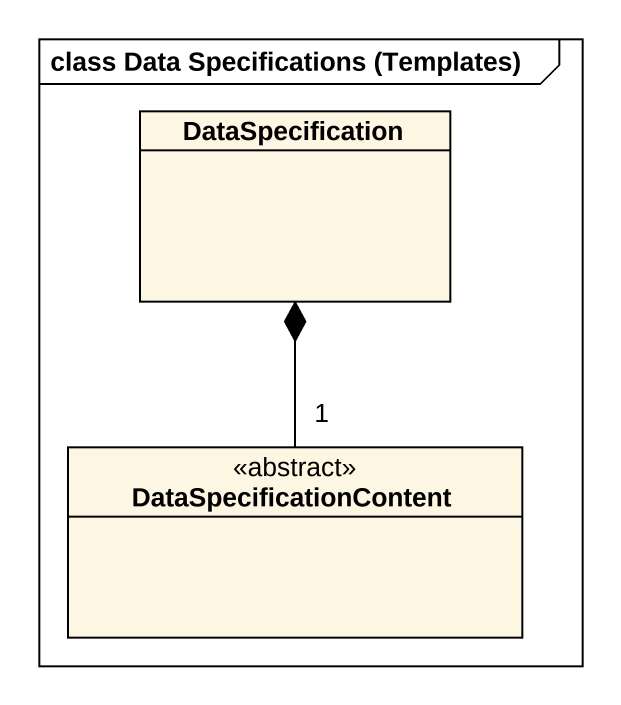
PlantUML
@startuml
mainframe class Data Specifications (Templates)
hide circle
hide empty members
class DataSpecification
class DataSpecificationContent <<abstract>>
DataSpecificationContent "1" -up-* DataSpecification
@enduml
